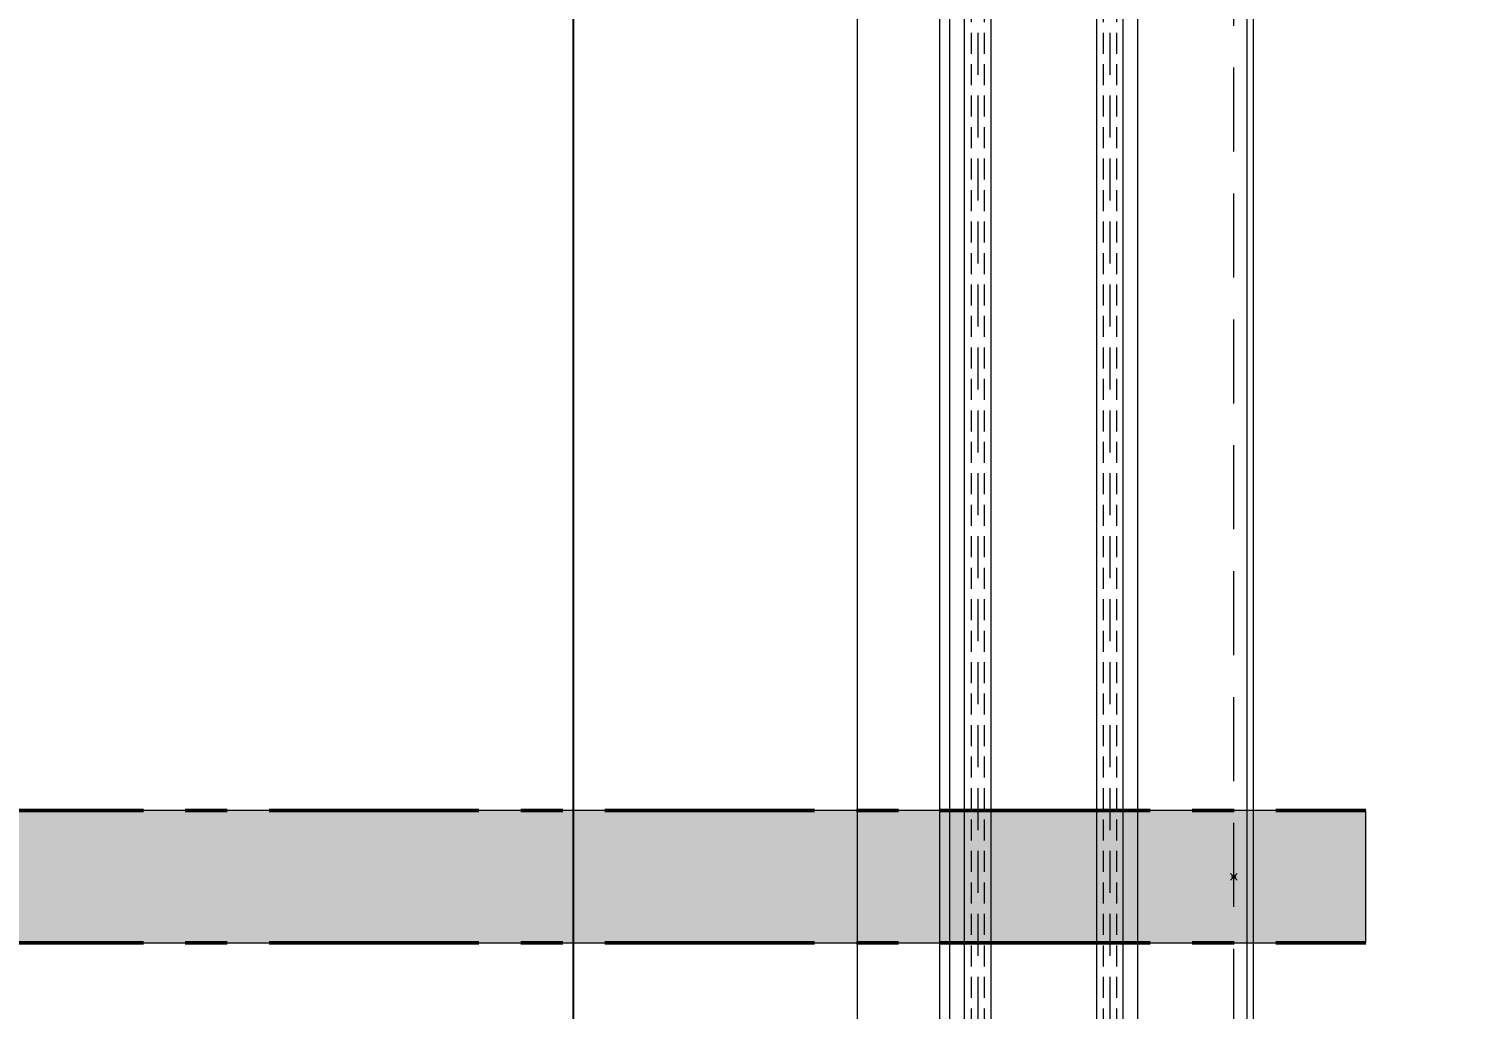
# Model space of a CAD drawing. Header units: millimetres. Extents: x -20000 to 230000, y -17405 to 24510.
# Drawn here: x 104917.6 to 105135.2, y -4693.2 to -4544.8 of the extents above; entities that cross this region are included whole.
import ezdxf

# ---------------------------------------------------------------- set-up
doc = ezdxf.new("R2010")
doc.units = ezdxf.units.MM
doc.header["$PDMODE"] = 35
doc.header["$PDSIZE"] = 0.5
doc.linetypes.add('AXES', pattern=[50.8, 31.75, -6.35, 6.35, -6.35])
doc.linetypes.add('CACHE', pattern=[9.525, 6.35, -3.175])
doc.layers.get('0').update_dxf_attribs({"lineweight": 13})
doc.layers.get('Defpoints').update_dxf_attribs({"true_color": 0xc2a584})
doc.layers.add('0 - Invisible', color=43, linetype='Continuous', lineweight=0, plot=False)
for name, color, linetype, lineweight in [('1 - Axe', 1, 'AXES', 0), ('1 - BETON', 251, 'Continuous', 25), ('1 - Cotation', 32, 'Continuous', 13), ('1 - INTERROMPU', 253, 'CACHE', 13), ('1 - PVC', 7, 'Continuous', 13), ('1 - Vitrage', 252, 'Continuous', 13)]:
    doc.layers.add(name, color=color, linetype=linetype, lineweight=lineweight)
doc.layers.add('1 - Cache', color=7, linetype='Continuous', lineweight=0, true_color=0xffffff)
doc.styles.add('Texte Poralu', font='tahomabd.ttf')
doc.dimstyles.new('100 - 1000', dxfattribs={"dimtxt": 15, "dimasz": 15, "dimexe": 5, "dimexo": 2.5, "dimgap": 8, "dimtad": 1, "dimdec": 1, "dimtxsty": 'Texte Poralu', "dimcen": 10, "dimazin": 0, "dimtfac": 1, "dimtdec": 1, "dimtmove": 0, "dimatfit": 3, "dimfxl": 1, "dimarcsym": 0})

# ---------------------------------------------------------------- blocks, each defined once
blk = doc.blocks.new('*D1275')
at = {"layer": '1 - Cotation', "color": 0, "lineweight": -2, "transparency": 16777216}
for p, q in [((105002.5, -3855.67), (105350, -3855.67)), ((105345, -3870.67), (105345, -4891.27)), ((105102.5, -4906.27), (105350, -4906.27))]:
    blk.add_line(p, q, dxfattribs=at)
at = {"layer": '1 - Cotation', "color": 0, "transparency": 16777216}
for points in [[(105342.5, -3870.67), (105347.5, -3870.67), (105345, -3855.67)], [(105342.5, -4891.27), (105347.5, -4891.27), (105345, -4906.27)]]:
    blk.add_solid(points, dxfattribs=at)
at = {"layer": 'Defpoints', "color": 0, "transparency": 16777216}
for p in [(105000, -3855.67), (105100, -4906.27), (105345, -4906.27)]:
    blk.add_point(p, dxfattribs=at)
at = {"layer": '1 - Cotation', "color": 0, "transparency": 16777216, "insert": (105329.5, -4380.97), "char_height": 15, "attachment_point": 5, "rotation": 90, "style": 'Texte Poralu'}
blk.add_mtext('H', dxfattribs=at)
blk = doc.blocks.new('*U746')
at = {"layer": '1 - PVC'}
for p, q in [((9, -1), (9, 378)), ((8, 372), (8, 5)), ((-51, 361.88), (-51, 15.12)), ((-38.5, 20), (-38.5, 357)), ((-37, 357), (-37, 20)), ((-8.5, 18), (-8.5, 359))]:
    blk.add_line(p, q, dxfattribs=at)
at = {"layer": '1 - Vitrage', "linetype": 'CACHE', "ltscale": 0.5}
for p, q in [((-33.75, 370.56), (-33.75, 6.44)), ((-31.75, 370.56), (-31.75, 6.44)), ((-13.75, 370.56), (-13.75, 6.44)), ((-11.75, 370.56), (-11.75, 6.44))]:
    blk.add_line(p, q, dxfattribs=at)
at = {"layer": '1 - Vitrage', "linetype": 'CACHE'}
for p, q in [((-32.75, 370.56), (-32.75, 6.44)), ((-12.75, 370.56), (-12.75, 6.44))]:
    blk.add_line(p, q, dxfattribs=at)
at = {"layer": '1 - Vitrage'}
for points in [[(-34.75, 370.56), (-30.75, 370.56), (-30.75, 6.44), (-34.75, 6.44)], [(-10.75, 370.56), (-14.75, 370.56), (-14.75, 6.44), (-10.75, 6.44)]]:
    blk.add_lwpolyline(points, close=True, dxfattribs=at)
blk = doc.blocks.new('*U228')
at = {"layer": '1 - Cache'}
blk.add_hatch(color=256, dxfattribs=at).paths.add_polyline_path([(-20, -10), (400, -10), (400, 10), (-20, 10)])
at = {"layer": '0 - Invisible'}
blk.add_lwpolyline([(-20, -10), (400, -10), (400, 10), (-20, 10)], close=True, dxfattribs=at)
blk.add_point((380, 0), dxfattribs=at)
at = {"layer": '1 - Axe', "lineweight": 50}
for p, q in [((-20, 10), (400, 10)), ((-20, -10), (400, -10))]:
    blk.add_line(p, q, dxfattribs=at)

msp = doc.modelspace()

# ---------------------------------------------------------------- linework, layer by layer
at = {"layer": '1 - BETON', "ltscale": 2}
msp.add_lwpolyline([(105000, -3845.67), (105000, -4906.27), (105000, -4906.27)], dxfattribs=at)
at = {"layer": '1 - INTERROMPU', "ltscale": 2}
msp.add_line((105100, -4906.27), (105100, -3665.67), dxfattribs=at)

# ---------------------------------------------------------------- block references
for name, p in [('*U746', (105094, -4849.27)), ('*U228', (104720, -4673.1))]:
    msp.add_blockref(name, p)

# ---------------------------------------------------------------- dimensions: what is measured, and where the dimension line sits
at = {"layer": '1 - Cotation'}
dim = msp.add_linear_dim(base=(105345, -4906.27), p1=(105000, -3855.67), p2=(105100, -4906.27), angle=90, text='H', dimstyle='100 - 1000', dxfattribs=at)
dim.commit()
dim.dimension.update_dxf_attribs({"geometry": '*D1275', "text_midpoint": (105329.5, -4380.97)})

doc.saveas('drawing.dxf')
